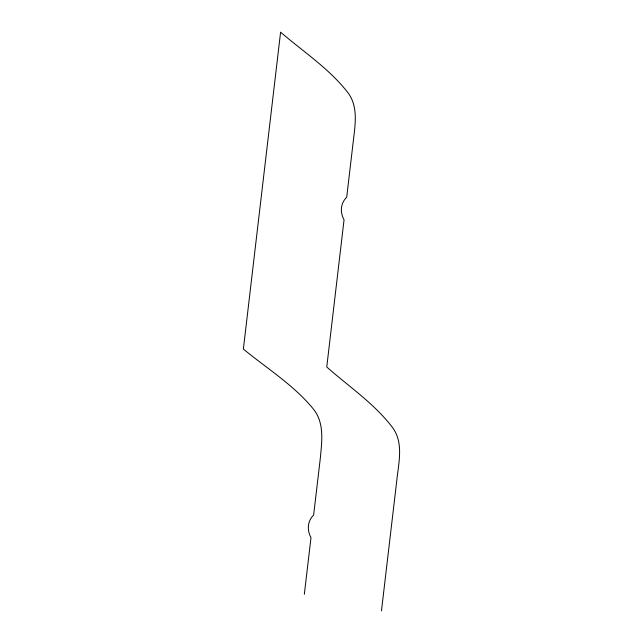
<?xml version="1.0" encoding="UTF-8"?>
<svg xmlns="http://www.w3.org/2000/svg" width="643" height="643" viewBox="0 0 643 643"><rect width="100%" height="100%" fill="white"/><g stroke="black" fill="none" stroke-linecap="round" stroke-linejoin="round"><path stroke-width="0.96" d="M304.332 594.269L310.987 537.677C306.904 530.129 307.338 521.232 313.639 515.035L320.294 458.443C321.789 442.207 324.619 423.777 313.985 409.8C294.406 385.454 267.255 368.752 243.367 349.069L280.597 32.15C303.496 51.93 329.642 68.889 348.249 93.106C358.312 106.947 355.177 124.838 353.353 140.624L346.706 197.216C340.372 203.405 339.938 212.311 344.045 219.858L326.757 367C349.173 386.837 374.805 403.917 392.929 428.077C402.711 441.845 399.416 459.464 397.43 475.024L381.476 610.85"/></g></svg>
